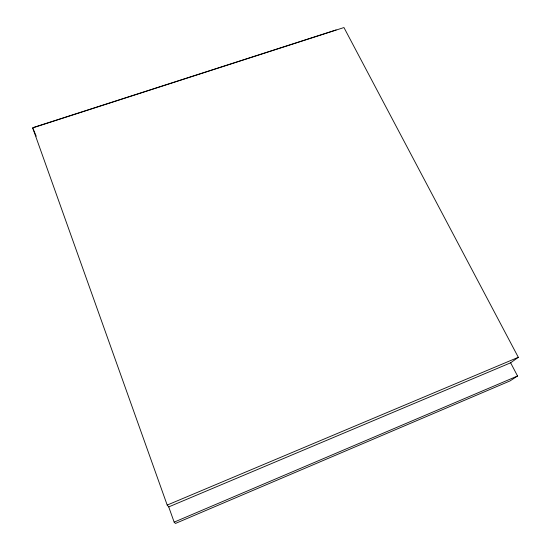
<?xml version="1.0" encoding="UTF-8"?>
<svg xmlns="http://www.w3.org/2000/svg" width="551" height="551" viewBox="0 0 551 551"><rect width="100%" height="100%" fill="white"/><g stroke="black" fill="none" stroke-linecap="round" stroke-linejoin="round"><path stroke-width="0.83" d="M510.632 362.813L518.319 357.31L343.955 27.55L32.681 127.887L167.201 505.081L168.723 506.906L174.157 522.134L175.452 523.45L510.033 380.92L517.547 376.002L510.632 362.813L168.723 506.906M174.157 522.134L517.547 376.002M167.201 505.081L518.319 357.31M33.294 127.543L336.117 29.94M32.681 127.887L36.228 136.214"/></g></svg>
